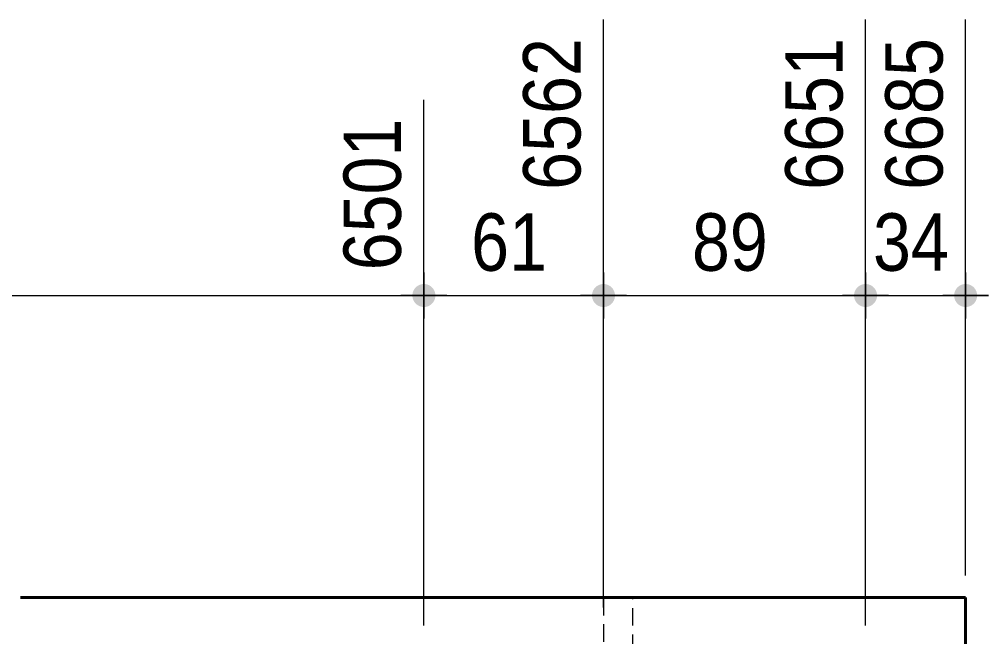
# Model space of a CAD drawing. Header units: millimetres. Extents: x 2 to 410, y 5 to 282.
# Drawn here: x 283.82 to 327.71, y 118.35 to 146.27 of the extents above; entities that cross this region are included whole.
import ezdxf

# ---------------------------------------------------------------- set-up
doc = ezdxf.new("R2010")
doc.units = ezdxf.units.MM
doc.linetypes.add('CACHE2', pattern=[1.190625, 0.79375, -0.396875])
for name, color, linetype, lineweight in [('Cache', 7, 'Continuous', 0), ('Cotation', 7, 'Continuous', 0), ('Piece', 2, 'Continuous', 0)]:
    doc.layers.add(name, color=color, linetype=linetype, lineweight=lineweight)
doc.styles.add('ARIAL', font='ARIAL.TTF')

# ---------------------------------------------------------------- blocks, each defined once
blk = doc.blocks.new('*A32')
at = {"layer": 'Piece', "color": 2, "linetype": 'Continuous', "lineweight": 40}
for p in [(283.871217, 120.113541), (326.669941, 97.446874)]:
    blk.add_line(p, (326.669941, 120.113541), dxfattribs=at)
blk = doc.blocks.new('*A36')
at = {"layer": 'Cache', "color": 7, "linetype": 'CACHE2', "lineweight": 20}
for p, q in [((311.604272, 120.093233), (310.270939, 120.093233)), ((310.270939, 120.093233), (310.270939, 109.3199)), ((311.604272, 109.3199), (311.604272, 120.093233)), ((311.604272, 111.986566), (310.270939, 111.986566)), ((310.270939, 109.3199), (311.604272, 109.3199))]:
    blk.add_line(p, q, dxfattribs=at)
blk = doc.blocks.new('*A79')
at = {"layer": 'Cotation'}
blk.add_hatch(color=256, dxfattribs=at).paths.add_polyline_path([(302.112, 133.261), (302.087, 133.263), (302.062, 133.266), (302.036, 133.27), (302.012, 133.276), (301.987, 133.283), (301.963, 133.291), (301.939, 133.3), (301.916, 133.31), (301.893, 133.322), (301.871, 133.334), (301.849, 133.348), (301.828, 133.363), (301.808, 133.378), (301.789, 133.395), (301.77, 133.413), (301.753, 133.431), (301.736, 133.45), (301.72, 133.47), (301.706, 133.491), (301.692, 133.513), (301.679, 133.535), (301.668, 133.558), (301.657, 133.581), (301.648, 133.605), (301.64, 133.629), (301.633, 133.654), (301.628, 133.679), (301.624, 133.704), (301.62, 133.729), (301.619, 133.755), (301.618, 133.78), (301.619, 133.806), (301.62, 133.831), (301.624, 133.857), (301.628, 133.882), (301.633, 133.907), (301.64, 133.931), (301.648, 133.955), (301.657, 133.979), (301.668, 134.003), (301.679, 134.025), (301.692, 134.048), (301.706, 134.069), (301.72, 134.09), (301.736, 134.11), (301.753, 134.129), (301.77, 134.148), (301.789, 134.166), (301.808, 134.182), (301.828, 134.198), (301.849, 134.213), (301.871, 134.226), (301.893, 134.239), (301.916, 134.25), (301.939, 134.261), (301.963, 134.27), (301.987, 134.278), (302.012, 134.285), (302.036, 134.29), (302.062, 134.295), (302.087, 134.298), (302.112, 134.3), (302.138, 134.3), (302.163, 134.3), (302.189, 134.298), (302.214, 134.295), (302.239, 134.29), (302.264, 134.285), (302.289, 134.278), (302.313, 134.27), (302.337, 134.261), (302.36, 134.25), (302.383, 134.239), (302.405, 134.226), (302.427, 134.213), (302.448, 134.198), (302.468, 134.182), (302.487, 134.166), (302.506, 134.148), (302.523, 134.129), (302.54, 134.11), (302.556, 134.09), (302.57, 134.069), (302.584, 134.048), (302.596, 134.025), (302.608, 134.003), (302.618, 133.979), (302.627, 133.955), (302.635, 133.931), (302.642, 133.907), (302.648, 133.882), (302.652, 133.857), (302.655, 133.831), (302.657, 133.806), (302.658, 133.78), (302.657, 133.755), (302.655, 133.729), (302.652, 133.704), (302.648, 133.679), (302.642, 133.654), (302.635, 133.629), (302.627, 133.605), (302.618, 133.581), (302.608, 133.558), (302.596, 133.535), (302.584, 133.513), (302.57, 133.491), (302.556, 133.47), (302.54, 133.45), (302.523, 133.431), (302.506, 133.413), (302.487, 133.395), (302.468, 133.378), (302.448, 133.363), (302.427, 133.348), (302.405, 133.334), (302.383, 133.322), (302.36, 133.31), (302.337, 133.3), (302.313, 133.291), (302.289, 133.283), (302.264, 133.276), (302.239, 133.27), (302.214, 133.266), (302.189, 133.263), (302.163, 133.261), (302.138, 133.26)], flags=17)
at = {"layer": 'Cotation', "linetype": 'Continuous', "lineweight": 0}
for p, q in [((302.138, 118.847), (302.138, 142.634)), ((302.138, 134.82), (302.138, 132.74)), ((110.345, 133.78), (302.138, 133.78)), ((303.178, 133.78), (301.098, 133.78)), ((302.138, 133.78), (303.178, 133.78))]:
    blk.add_line(p, q, dxfattribs=at)
at = {"layer": 'Cotation'}
blk.add_point((302.138, 133.78), dxfattribs=at)
at = {"layer": 'Cotation', "style": 'ARIAL', "width": 0.85}
blk.add_text('6501', height=2.6, rotation=90.0002, dxfattribs=at).set_placement((301.098, 134.92))
blk = doc.blocks.new('*A80')
at = {"layer": 'Cotation'}
for points in [[(302.112, 133.261), (302.087, 133.263), (302.062, 133.266), (302.036, 133.27), (302.012, 133.276), (301.987, 133.283), (301.963, 133.291), (301.939, 133.3), (301.916, 133.31), (301.893, 133.322), (301.871, 133.334), (301.849, 133.348), (301.828, 133.363), (301.808, 133.378), (301.789, 133.395), (301.77, 133.413), (301.753, 133.431), (301.736, 133.45), (301.72, 133.47), (301.706, 133.491), (301.692, 133.513), (301.679, 133.535), (301.668, 133.558), (301.657, 133.581), (301.648, 133.605), (301.64, 133.629), (301.633, 133.654), (301.628, 133.679), (301.624, 133.704), (301.62, 133.729), (301.619, 133.755), (301.618, 133.78), (301.619, 133.806), (301.62, 133.831), (301.624, 133.857), (301.628, 133.882), (301.633, 133.907), (301.64, 133.931), (301.648, 133.955), (301.657, 133.979), (301.668, 134.003), (301.679, 134.025), (301.692, 134.048), (301.706, 134.069), (301.72, 134.09), (301.736, 134.11), (301.753, 134.129), (301.77, 134.148), (301.789, 134.166), (301.808, 134.182), (301.828, 134.198), (301.849, 134.213), (301.871, 134.226), (301.893, 134.239), (301.916, 134.25), (301.939, 134.261), (301.963, 134.27), (301.987, 134.278), (302.012, 134.285), (302.036, 134.29), (302.062, 134.295), (302.087, 134.298), (302.112, 134.3), (302.138, 134.3), (302.163, 134.3), (302.189, 134.298), (302.214, 134.295), (302.239, 134.29), (302.264, 134.285), (302.289, 134.278), (302.313, 134.27), (302.337, 134.261), (302.36, 134.25), (302.383, 134.239), (302.405, 134.226), (302.427, 134.213), (302.448, 134.198), (302.468, 134.182), (302.487, 134.166), (302.506, 134.148), (302.523, 134.129), (302.54, 134.11), (302.556, 134.09), (302.57, 134.069), (302.584, 134.048), (302.596, 134.025), (302.608, 134.003), (302.618, 133.979), (302.627, 133.955), (302.635, 133.931), (302.642, 133.907), (302.648, 133.882), (302.652, 133.857), (302.655, 133.831), (302.657, 133.806), (302.658, 133.78), (302.657, 133.755), (302.655, 133.729), (302.652, 133.704), (302.648, 133.679), (302.642, 133.654), (302.635, 133.629), (302.627, 133.605), (302.618, 133.581), (302.608, 133.558), (302.596, 133.535), (302.584, 133.513), (302.57, 133.491), (302.556, 133.47), (302.54, 133.45), (302.523, 133.431), (302.506, 133.413), (302.487, 133.395), (302.468, 133.378), (302.448, 133.363), (302.427, 133.348), (302.405, 133.334), (302.383, 133.322), (302.36, 133.31), (302.337, 133.3), (302.313, 133.291), (302.289, 133.283), (302.264, 133.276), (302.239, 133.27), (302.214, 133.266), (302.189, 133.263), (302.163, 133.261), (302.138, 133.26)], [(310.245, 133.261), (310.22, 133.263), (310.195, 133.266), (310.169, 133.27), (310.145, 133.276), (310.12, 133.283), (310.096, 133.291), (310.072, 133.3), (310.049, 133.31), (310.026, 133.322), (310.004, 133.334), (309.982, 133.348), (309.961, 133.363), (309.941, 133.378), (309.922, 133.395), (309.903, 133.413), (309.886, 133.431), (309.869, 133.45), (309.853, 133.47), (309.839, 133.491), (309.825, 133.513), (309.812, 133.535), (309.801, 133.558), (309.791, 133.581), (309.781, 133.605), (309.773, 133.629), (309.767, 133.654), (309.761, 133.679), (309.757, 133.704), (309.753, 133.729), (309.752, 133.755), (309.751, 133.78), (309.752, 133.806), (309.753, 133.831), (309.757, 133.857), (309.761, 133.882), (309.767, 133.907), (309.773, 133.931), (309.781, 133.955), (309.791, 133.979), (309.801, 134.003), (309.812, 134.025), (309.825, 134.048), (309.839, 134.069), (309.853, 134.09), (309.869, 134.11), (309.886, 134.129), (309.903, 134.148), (309.922, 134.166), (309.941, 134.182), (309.961, 134.198), (309.982, 134.213), (310.004, 134.226), (310.026, 134.239), (310.049, 134.25), (310.072, 134.261), (310.096, 134.27), (310.12, 134.278), (310.145, 134.285), (310.169, 134.29), (310.195, 134.295), (310.22, 134.298), (310.245, 134.3), (310.271, 134.3), (310.296, 134.3), (310.322, 134.298), (310.347, 134.295), (310.372, 134.29), (310.397, 134.285), (310.422, 134.278), (310.446, 134.27), (310.47, 134.261), (310.493, 134.25), (310.516, 134.239), (310.538, 134.226), (310.56, 134.213), (310.581, 134.198), (310.601, 134.182), (310.62, 134.166), (310.639, 134.148), (310.656, 134.129), (310.673, 134.11), (310.689, 134.09), (310.703, 134.069), (310.717, 134.048), (310.73, 134.025), (310.741, 134.003), (310.751, 133.979), (310.761, 133.955), (310.769, 133.931), (310.775, 133.907), (310.781, 133.882), (310.785, 133.857), (310.788, 133.831), (310.79, 133.806), (310.791, 133.78), (310.79, 133.755), (310.788, 133.729), (310.785, 133.704), (310.781, 133.679), (310.775, 133.654), (310.769, 133.629), (310.761, 133.605), (310.751, 133.581), (310.741, 133.558), (310.73, 133.535), (310.717, 133.513), (310.703, 133.491), (310.689, 133.47), (310.673, 133.45), (310.656, 133.431), (310.639, 133.413), (310.62, 133.395), (310.601, 133.378), (310.581, 133.363), (310.56, 133.348), (310.538, 133.334), (310.516, 133.322), (310.493, 133.31), (310.47, 133.3), (310.446, 133.291), (310.422, 133.283), (310.397, 133.276), (310.372, 133.27), (310.347, 133.266), (310.322, 133.263), (310.296, 133.261), (310.271, 133.26)]]:
    blk.add_hatch(color=256, dxfattribs=at).paths.add_polyline_path(points, flags=17)
at = {"layer": 'Cotation', "linetype": 'Continuous', "lineweight": 0}
for p, q in [((310.271, 119.658), (310.271, 146.274)), ((302.138, 118.847), (302.138, 142.634)), ((302.138, 134.82), (302.138, 132.74)), ((310.271, 134.82), (310.271, 132.74)), ((303.178, 133.78), (301.098, 133.78)), ((302.138, 133.78), (301.098, 133.78)), ((302.138, 133.78), (310.271, 133.78)), ((311.311, 133.78), (309.231, 133.78)), ((310.271, 133.78), (311.311, 133.78))]:
    blk.add_line(p, q, dxfattribs=at)
at = {"layer": 'Cotation'}
for p in [(302.138, 133.78), (310.271, 133.78)]:
    blk.add_point(p, dxfattribs=at)
at = {"layer": 'Cotation', "style": 'ARIAL', "width": 0.85}
blk.add_text('6562', height=2.6, rotation=90.0002, dxfattribs=at).set_placement((309.231, 138.56))
blk.add_text('61', height=2.6, dxfattribs=at).set_placement((304.276, 134.9))
blk = doc.blocks.new('*A81')
at = {"layer": 'Cotation'}
for points in [[(310.245, 133.261), (310.22, 133.263), (310.195, 133.266), (310.169, 133.27), (310.145, 133.276), (310.12, 133.283), (310.096, 133.291), (310.072, 133.3), (310.049, 133.31), (310.026, 133.322), (310.004, 133.334), (309.982, 133.348), (309.961, 133.363), (309.941, 133.378), (309.922, 133.395), (309.903, 133.413), (309.886, 133.431), (309.869, 133.45), (309.853, 133.47), (309.839, 133.491), (309.825, 133.513), (309.812, 133.535), (309.801, 133.558), (309.791, 133.581), (309.781, 133.605), (309.773, 133.629), (309.767, 133.654), (309.761, 133.679), (309.757, 133.704), (309.753, 133.729), (309.752, 133.755), (309.751, 133.78), (309.752, 133.806), (309.753, 133.831), (309.757, 133.857), (309.761, 133.882), (309.767, 133.907), (309.773, 133.931), (309.781, 133.955), (309.791, 133.979), (309.801, 134.003), (309.812, 134.025), (309.825, 134.048), (309.839, 134.069), (309.853, 134.09), (309.869, 134.11), (309.886, 134.129), (309.903, 134.148), (309.922, 134.166), (309.941, 134.182), (309.961, 134.198), (309.982, 134.213), (310.004, 134.226), (310.026, 134.239), (310.049, 134.25), (310.072, 134.261), (310.096, 134.27), (310.12, 134.278), (310.145, 134.285), (310.169, 134.29), (310.195, 134.295), (310.22, 134.298), (310.245, 134.3), (310.271, 134.3), (310.296, 134.3), (310.322, 134.298), (310.347, 134.295), (310.372, 134.29), (310.397, 134.285), (310.422, 134.278), (310.446, 134.27), (310.47, 134.261), (310.493, 134.25), (310.516, 134.239), (310.538, 134.226), (310.56, 134.213), (310.581, 134.198), (310.601, 134.182), (310.62, 134.166), (310.639, 134.148), (310.656, 134.129), (310.673, 134.11), (310.689, 134.09), (310.703, 134.069), (310.717, 134.048), (310.73, 134.025), (310.741, 134.003), (310.751, 133.979), (310.761, 133.955), (310.769, 133.931), (310.775, 133.907), (310.781, 133.882), (310.785, 133.857), (310.788, 133.831), (310.79, 133.806), (310.791, 133.78), (310.79, 133.755), (310.788, 133.729), (310.785, 133.704), (310.781, 133.679), (310.775, 133.654), (310.769, 133.629), (310.761, 133.605), (310.751, 133.581), (310.741, 133.558), (310.73, 133.535), (310.717, 133.513), (310.703, 133.491), (310.689, 133.47), (310.673, 133.45), (310.656, 133.431), (310.639, 133.413), (310.62, 133.395), (310.601, 133.378), (310.581, 133.363), (310.56, 133.348), (310.538, 133.334), (310.516, 133.322), (310.493, 133.31), (310.47, 133.3), (310.446, 133.291), (310.422, 133.283), (310.397, 133.276), (310.372, 133.27), (310.347, 133.266), (310.322, 133.263), (310.296, 133.261), (310.271, 133.26)], [(322.112, 133.261), (322.087, 133.263), (322.062, 133.266), (322.036, 133.27), (322.012, 133.276), (321.987, 133.283), (321.963, 133.291), (321.939, 133.3), (321.916, 133.31), (321.893, 133.322), (321.871, 133.334), (321.849, 133.348), (321.828, 133.363), (321.808, 133.378), (321.789, 133.395), (321.77, 133.413), (321.753, 133.431), (321.736, 133.45), (321.72, 133.47), (321.706, 133.491), (321.692, 133.513), (321.679, 133.535), (321.668, 133.558), (321.657, 133.581), (321.648, 133.605), (321.64, 133.629), (321.633, 133.654), (321.628, 133.679), (321.624, 133.704), (321.62, 133.729), (321.619, 133.755), (321.618, 133.78), (321.619, 133.806), (321.62, 133.831), (321.624, 133.857), (321.628, 133.882), (321.633, 133.907), (321.64, 133.931), (321.648, 133.955), (321.657, 133.979), (321.668, 134.003), (321.679, 134.025), (321.692, 134.048), (321.706, 134.069), (321.72, 134.09), (321.736, 134.11), (321.753, 134.129), (321.77, 134.148), (321.789, 134.166), (321.808, 134.182), (321.828, 134.198), (321.849, 134.213), (321.871, 134.226), (321.893, 134.239), (321.916, 134.25), (321.939, 134.261), (321.963, 134.27), (321.987, 134.278), (322.012, 134.285), (322.036, 134.29), (322.062, 134.295), (322.087, 134.298), (322.112, 134.3), (322.138, 134.3), (322.163, 134.3), (322.189, 134.298), (322.214, 134.295), (322.239, 134.29), (322.264, 134.285), (322.289, 134.278), (322.313, 134.27), (322.337, 134.261), (322.36, 134.25), (322.383, 134.239), (322.405, 134.226), (322.427, 134.213), (322.448, 134.198), (322.468, 134.182), (322.487, 134.166), (322.506, 134.148), (322.523, 134.129), (322.54, 134.11), (322.556, 134.09), (322.57, 134.069), (322.584, 134.048), (322.596, 134.025), (322.608, 134.003), (322.618, 133.979), (322.627, 133.955), (322.635, 133.931), (322.642, 133.907), (322.648, 133.882), (322.652, 133.857), (322.655, 133.831), (322.657, 133.806), (322.658, 133.78), (322.657, 133.755), (322.655, 133.729), (322.652, 133.704), (322.648, 133.679), (322.642, 133.654), (322.635, 133.629), (322.627, 133.605), (322.618, 133.581), (322.608, 133.558), (322.596, 133.535), (322.584, 133.513), (322.57, 133.491), (322.556, 133.47), (322.54, 133.45), (322.523, 133.431), (322.506, 133.413), (322.487, 133.395), (322.468, 133.378), (322.448, 133.363), (322.427, 133.348), (322.405, 133.334), (322.383, 133.322), (322.36, 133.31), (322.337, 133.3), (322.313, 133.291), (322.289, 133.283), (322.264, 133.276), (322.239, 133.27), (322.214, 133.266), (322.189, 133.263), (322.163, 133.261), (322.138, 133.26)]]:
    blk.add_hatch(color=256, dxfattribs=at).paths.add_polyline_path(points, flags=17)
at = {"layer": 'Cotation', "linetype": 'Continuous', "lineweight": 0}
for p, q in [((310.271, 119.658), (310.271, 146.274)), ((322.138, 138.02), (322.138, 146.274)), ((310.271, 134.82), (310.271, 132.74)), ((322.138, 118.847), (322.138, 134.38)), ((322.138, 134.38), (322.138, 132.74)), ((311.311, 133.78), (309.231, 133.78)), ((310.271, 133.78), (309.231, 133.78)), ((310.271, 133.78), (322.138, 133.78)), ((323.178, 133.78), (321.098, 133.78)), ((322.138, 133.78), (323.178, 133.78))]:
    blk.add_line(p, q, dxfattribs=at)
at = {"layer": 'Cotation'}
for p in [(310.271, 133.78), (322.138, 133.78)]:
    blk.add_point(p, dxfattribs=at)
at = {"layer": 'Cotation', "style": 'ARIAL', "width": 0.85}
blk.add_text('6651', height=2.6, rotation=90.0002, dxfattribs=at).set_placement((321.098, 138.56))
blk.add_text('89', height=2.6, dxfattribs=at).set_placement((314.276, 134.9))
blk = doc.blocks.new('*A82')
at = {"layer": 'Cotation'}
for points in [[(322.112, 133.261), (322.087, 133.263), (322.062, 133.266), (322.036, 133.27), (322.012, 133.276), (321.987, 133.283), (321.963, 133.291), (321.939, 133.3), (321.916, 133.31), (321.893, 133.322), (321.871, 133.334), (321.849, 133.348), (321.828, 133.363), (321.808, 133.378), (321.789, 133.395), (321.77, 133.413), (321.753, 133.431), (321.736, 133.45), (321.72, 133.47), (321.706, 133.491), (321.692, 133.513), (321.679, 133.535), (321.668, 133.558), (321.657, 133.581), (321.648, 133.605), (321.64, 133.629), (321.633, 133.654), (321.628, 133.679), (321.624, 133.704), (321.62, 133.729), (321.619, 133.755), (321.618, 133.78), (321.619, 133.806), (321.62, 133.831), (321.624, 133.857), (321.628, 133.882), (321.633, 133.907), (321.64, 133.931), (321.648, 133.955), (321.657, 133.979), (321.668, 134.003), (321.679, 134.025), (321.692, 134.048), (321.706, 134.069), (321.72, 134.09), (321.736, 134.11), (321.753, 134.129), (321.77, 134.148), (321.789, 134.166), (321.808, 134.182), (321.828, 134.198), (321.849, 134.213), (321.871, 134.226), (321.893, 134.239), (321.916, 134.25), (321.939, 134.261), (321.963, 134.27), (321.987, 134.278), (322.012, 134.285), (322.036, 134.29), (322.062, 134.295), (322.087, 134.298), (322.112, 134.3), (322.138, 134.3), (322.163, 134.3), (322.189, 134.298), (322.214, 134.295), (322.239, 134.29), (322.264, 134.285), (322.289, 134.278), (322.313, 134.27), (322.337, 134.261), (322.36, 134.25), (322.383, 134.239), (322.405, 134.226), (322.427, 134.213), (322.448, 134.198), (322.468, 134.182), (322.487, 134.166), (322.506, 134.148), (322.523, 134.129), (322.54, 134.11), (322.556, 134.09), (322.57, 134.069), (322.584, 134.048), (322.596, 134.025), (322.608, 134.003), (322.618, 133.979), (322.627, 133.955), (322.635, 133.931), (322.642, 133.907), (322.648, 133.882), (322.652, 133.857), (322.655, 133.831), (322.657, 133.806), (322.658, 133.78), (322.657, 133.755), (322.655, 133.729), (322.652, 133.704), (322.648, 133.679), (322.642, 133.654), (322.635, 133.629), (322.627, 133.605), (322.618, 133.581), (322.608, 133.558), (322.596, 133.535), (322.584, 133.513), (322.57, 133.491), (322.556, 133.47), (322.54, 133.45), (322.523, 133.431), (322.506, 133.413), (322.487, 133.395), (322.468, 133.378), (322.448, 133.363), (322.427, 133.348), (322.405, 133.334), (322.383, 133.322), (322.36, 133.31), (322.337, 133.3), (322.313, 133.291), (322.289, 133.283), (322.264, 133.276), (322.239, 133.27), (322.214, 133.266), (322.189, 133.263), (322.163, 133.261), (322.138, 133.26)], [(326.644, 133.261), (326.619, 133.263), (326.594, 133.266), (326.568, 133.27), (326.544, 133.276), (326.519, 133.283), (326.495, 133.291), (326.471, 133.3), (326.448, 133.31), (326.425, 133.322), (326.403, 133.334), (326.381, 133.348), (326.36, 133.363), (326.34, 133.378), (326.321, 133.395), (326.302, 133.413), (326.285, 133.431), (326.268, 133.45), (326.252, 133.47), (326.238, 133.491), (326.224, 133.513), (326.211, 133.535), (326.2, 133.558), (326.19, 133.581), (326.18, 133.605), (326.172, 133.629), (326.166, 133.654), (326.16, 133.679), (326.156, 133.704), (326.152, 133.729), (326.151, 133.755), (326.15, 133.78), (326.151, 133.806), (326.152, 133.831), (326.156, 133.857), (326.16, 133.882), (326.166, 133.907), (326.172, 133.931), (326.18, 133.955), (326.19, 133.979), (326.2, 134.003), (326.211, 134.025), (326.224, 134.048), (326.238, 134.069), (326.252, 134.09), (326.268, 134.11), (326.285, 134.129), (326.302, 134.148), (326.321, 134.166), (326.34, 134.182), (326.36, 134.198), (326.381, 134.213), (326.403, 134.226), (326.425, 134.239), (326.448, 134.25), (326.471, 134.261), (326.495, 134.27), (326.519, 134.278), (326.544, 134.285), (326.568, 134.29), (326.594, 134.295), (326.619, 134.298), (326.644, 134.3), (326.67, 134.3), (326.695, 134.3), (326.721, 134.298), (326.746, 134.295), (326.771, 134.29), (326.796, 134.285), (326.821, 134.278), (326.845, 134.27), (326.869, 134.261), (326.892, 134.25), (326.915, 134.239), (326.937, 134.226), (326.959, 134.213), (326.98, 134.198), (327, 134.182), (327.019, 134.166), (327.038, 134.148), (327.055, 134.129), (327.072, 134.11), (327.088, 134.09), (327.102, 134.069), (327.116, 134.048), (327.129, 134.025), (327.14, 134.003), (327.15, 133.979), (327.16, 133.955), (327.168, 133.931), (327.174, 133.907), (327.18, 133.882), (327.184, 133.857), (327.187, 133.831), (327.189, 133.806), (327.19, 133.78), (327.189, 133.755), (327.187, 133.729), (327.184, 133.704), (327.18, 133.679), (327.174, 133.654), (327.168, 133.629), (327.16, 133.605), (327.15, 133.581), (327.14, 133.558), (327.129, 133.535), (327.116, 133.513), (327.102, 133.491), (327.088, 133.47), (327.072, 133.45), (327.055, 133.431), (327.038, 133.413), (327.019, 133.395), (327, 133.378), (326.98, 133.363), (326.959, 133.348), (326.937, 133.334), (326.915, 133.322), (326.892, 133.31), (326.869, 133.3), (326.845, 133.291), (326.821, 133.283), (326.796, 133.276), (326.771, 133.27), (326.746, 133.266), (326.721, 133.263), (326.695, 133.261), (326.67, 133.26)]]:
    blk.add_hatch(color=256, dxfattribs=at).paths.add_polyline_path(points, flags=17)
at = {"layer": 'Cotation', "linetype": 'Continuous', "lineweight": 0}
for p, q in [((322.138, 118.847), (322.138, 146.274)), ((326.67, 121.114), (326.67, 146.274)), ((322.138, 134.82), (322.138, 132.74)), ((326.67, 134.82), (326.67, 132.74)), ((323.178, 133.78), (321.098, 133.78)), ((322.138, 133.78), (321.098, 133.78)), ((322.138, 133.78), (326.67, 133.78)), ((327.71, 133.78), (325.63, 133.78)), ((326.67, 133.78), (327.71, 133.78))]:
    blk.add_line(p, q, dxfattribs=at)
at = {"layer": 'Cotation'}
for p in [(322.138, 133.78), (326.67, 133.78)]:
    blk.add_point(p, dxfattribs=at)
at = {"layer": 'Cotation', "style": 'ARIAL', "width": 0.85}
blk.add_text('6685', height=2.6, rotation=90.0002, dxfattribs=at).set_placement((325.63, 138.56))
blk.add_text('34', height=2.6, dxfattribs=at).set_placement((322.475, 134.9))

msp = doc.modelspace()

# ---------------------------------------------------------------- block references
at = {"lineweight": 0}
for name in ['*A80', '*A81', '*A82', '*A79', '*A32', '*A36']:
    msp.add_blockref(name, (0, 0), dxfattribs=at)

doc.saveas('drawing.dxf')
